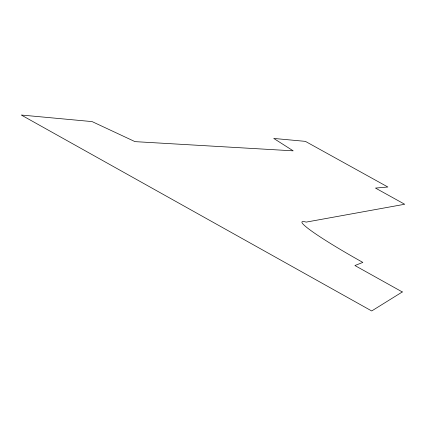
<?xml version="1.0" encoding="UTF-8"?>
<svg xmlns="http://www.w3.org/2000/svg" width="426" height="426" viewBox="0 0 426 426"><rect width="100%" height="100%" fill="white"/><g stroke="black" fill="none" stroke-linecap="round" stroke-linejoin="round"><path stroke-width="0.64" d="M402.304 291.954L371.706 310.964L21.3 115.036L92.117 121.602L134.999 141.634L293.189 150.841L273.748 138.434L305.389 141.368L387.873 187.009L375.476 188.074L404.7 204.256L306.209 222.106A78.826 6.161 28.8 0 0 362.84 262.405L354.911 265.531L402.304 291.954"/></g></svg>
